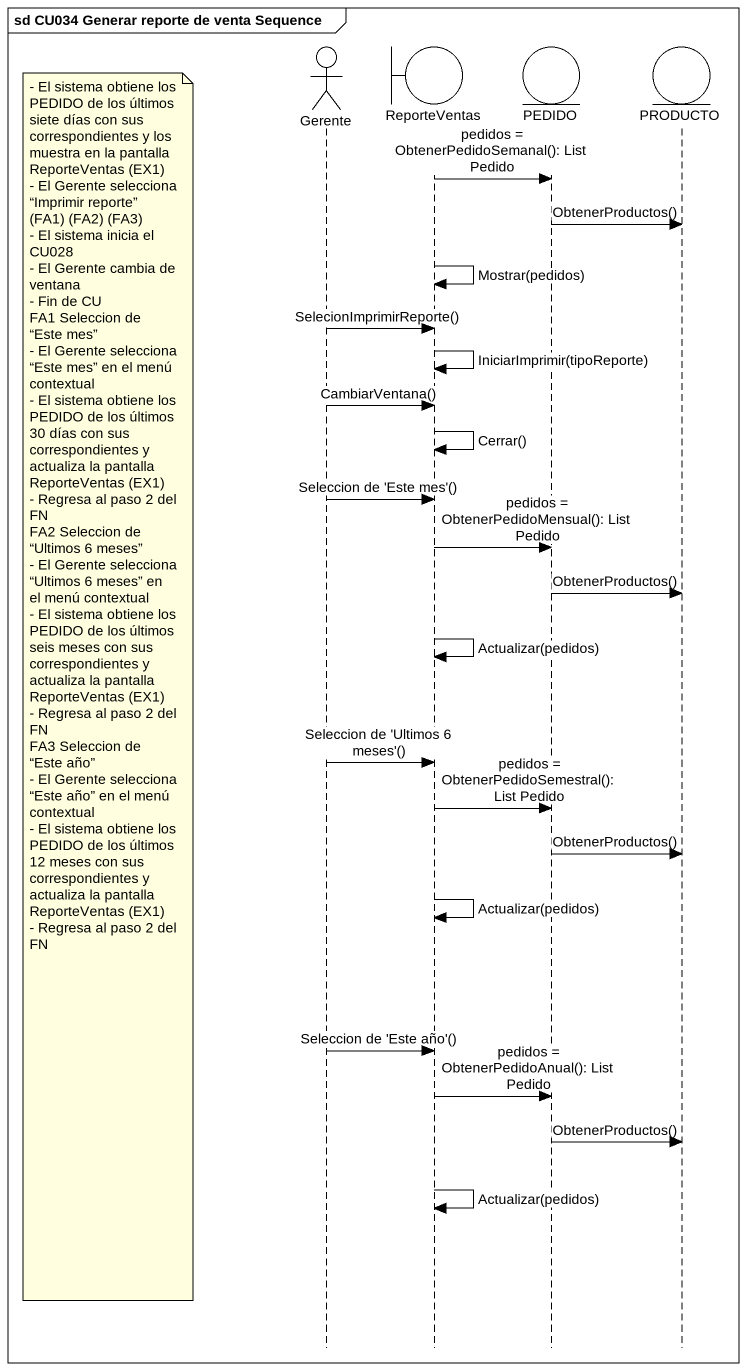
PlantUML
@startuml
mainframe sd CU034 Generar reporte de venta Sequence
hide footbox
actor Gerente
boundary ReporteVentas
entity PEDIDO
entity PRODUCTO

ReporteVentas -> PEDIDO : pedidos = ObtenerPedidoSemanal(): List Pedido
PEDIDO -> PRODUCTO : ObtenerProductos()
ReporteVentas -> ReporteVentas : Mostrar(pedidos)
Gerente -> ReporteVentas : SelecionImprimirReporte()
ReporteVentas -> ReporteVentas : IniciarImprimir(tipoReporte)
Gerente -> ReporteVentas : CambiarVentana()
ReporteVentas -> ReporteVentas : Cerrar()
Gerente -> ReporteVentas : Seleccion de 'Este mes'()
ReporteVentas -> PEDIDO : pedidos = ObtenerPedidoMensual(): List Pedido
PEDIDO -> PRODUCTO : ObtenerProductos()
ReporteVentas -> ReporteVentas : Actualizar(pedidos)
note left of Gerente
  - El sistema obtiene los PEDIDO de los últimos siete días con sus correspondientes y los muestra en la pantalla ReporteVentas (EX1)
  - El Gerente selecciona “Imprimir reporte” (FA1) (FA2) (FA3)
  - El sistema inicia el CU028
  - El Gerente cambia de ventana
  - Fin de CU
  FA1 Seleccion de “Este mes”
  - El Gerente selecciona “Este mes” en el menú contextual
  - El sistema obtiene los PEDIDO de los últimos 30 días con sus correspondientes y actualiza la pantalla ReporteVentas (EX1)
  - Regresa al paso 2 del FN
  FA2 Seleccion de “Ultimos 6 meses”
  - El Gerente selecciona “Ultimos 6 meses” en el menú contextual
  - El sistema obtiene los PEDIDO de los últimos seis meses con sus correspondientes y actualiza la pantalla ReporteVentas (EX1)
  - Regresa al paso 2 del FN
  FA3 Seleccion de “Este año”
  - El Gerente selecciona “Este año” en el menú contextual
  - El sistema obtiene los PEDIDO de los últimos 12 meses con sus correspondientes y actualiza la pantalla ReporteVentas (EX1)
  - Regresa al paso 2 del FN
end note
Gerente -> ReporteVentas : Seleccion de 'Ultimos 6 meses'()
ReporteVentas -> PEDIDO : pedidos = ObtenerPedidoSemestral(): List Pedido
PEDIDO -> PRODUCTO : ObtenerProductos()
ReporteVentas -> ReporteVentas : Actualizar(pedidos)
Gerente -> ReporteVentas : Seleccion de 'Este año'()
ReporteVentas -> PEDIDO : pedidos = ObtenerPedidoAnual(): List Pedido
PEDIDO -> PRODUCTO : ObtenerProductos()
ReporteVentas -> ReporteVentas : Actualizar(pedidos)
@enduml
